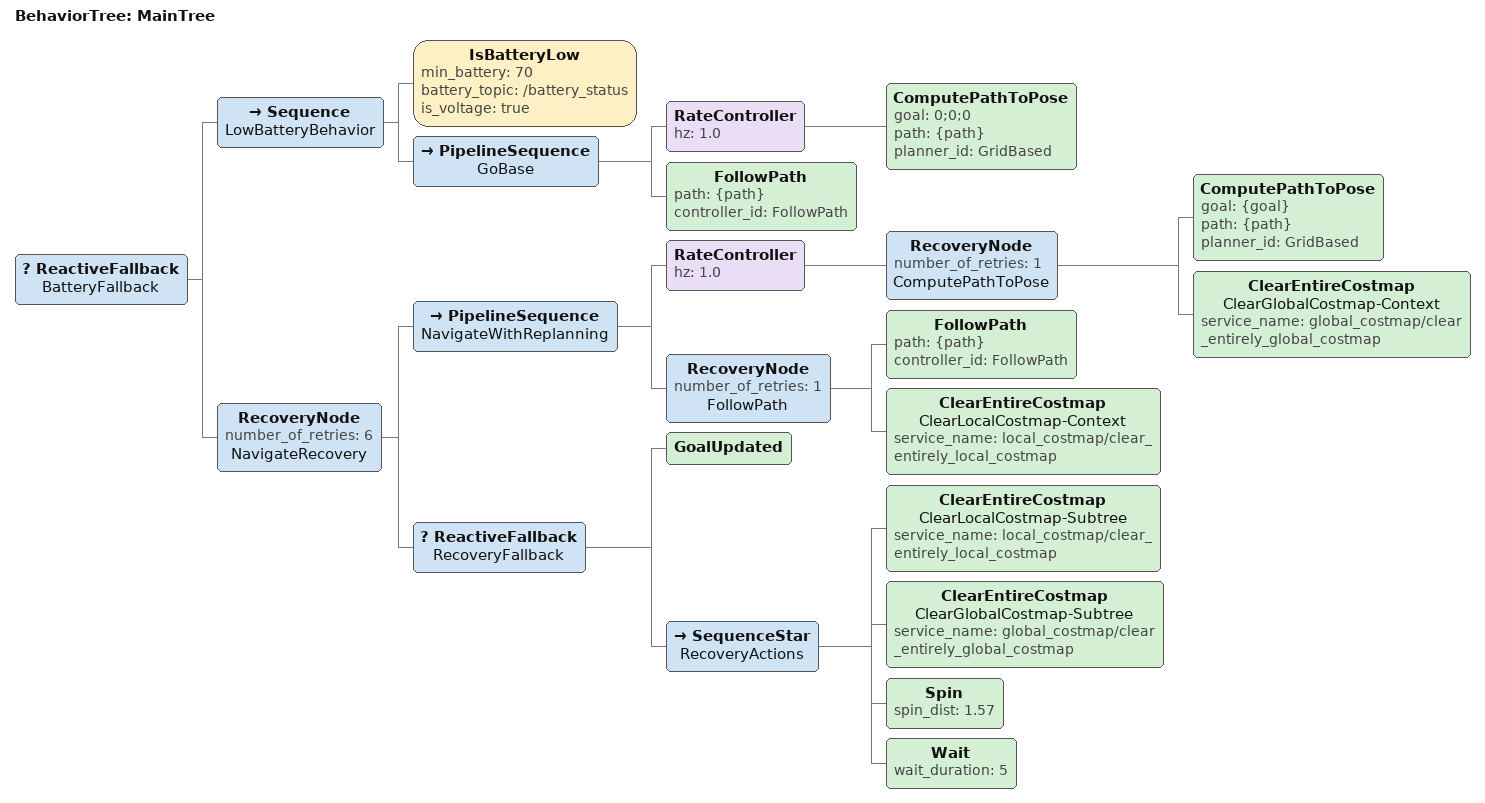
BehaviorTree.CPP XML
<!--
  This Behavior Tree replans the global path periodically at 1 Hz and it also has
  recovery actions such as moving forward and spinning.
-->
<root main_tree_to_execute="MainTree">
  <BehaviorTree ID="MainTree">
    <ReactiveFallback name="BatteryFallback">
      <Sequence name="LowBatteryBehavior">
        <IsBatteryLow min_battery="70" battery_topic="/battery_status" is_voltage="true"/>
        <PipelineSequence name="GoBase">
            <RateController hz="1.0">
              <ComputePathToPose goal="0;0;0" path="{path}" planner_id="GridBased"/>
            </RateController>
            <FollowPath path="{path}" controller_id="FollowPath"/>
          </PipelineSequence>
      </Sequence>
      <RecoveryNode number_of_retries="6" name="NavigateRecovery">
        <PipelineSequence name="NavigateWithReplanning">
          <RateController hz="1.0">
            <RecoveryNode number_of_retries="1" name="ComputePathToPose">
              <ComputePathToPose goal="{goal}" path="{path}" planner_id="GridBased"/>
              <ClearEntireCostmap name="ClearGlobalCostmap-Context" service_name="global_costmap/clear_entirely_global_costmap"/>
            </RecoveryNode>
          </RateController>
          <RecoveryNode number_of_retries="1" name="FollowPath">
            <FollowPath path="{path}" controller_id="FollowPath"/>
            <ClearEntireCostmap name="ClearLocalCostmap-Context" service_name="local_costmap/clear_entirely_local_costmap"/>
          </RecoveryNode>
        </PipelineSequence>
        <ReactiveFallback name="RecoveryFallback">
          <GoalUpdated/>
          <SequenceStar name="RecoveryActions">
            <ClearEntireCostmap name="ClearLocalCostmap-Subtree" service_name="local_costmap/clear_entirely_local_costmap"/>
            <ClearEntireCostmap name="ClearGlobalCostmap-Subtree" service_name="global_costmap/clear_entirely_global_costmap"/>
            <Spin spin_dist="1.57"/>
            <Wait wait_duration="5"/>
          </SequenceStar>
        </ReactiveFallback>
      </RecoveryNode>
    </ReactiveFallback>

  </BehaviorTree>
</root>
